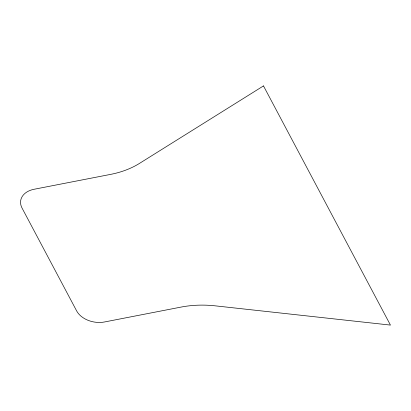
<?xml version="1.0" encoding="UTF-8"?>
<svg xmlns="http://www.w3.org/2000/svg" width="411" height="411" viewBox="0 0 411 411"><rect width="100%" height="100%" fill="white"/><g stroke="black" fill="none" stroke-linecap="round" stroke-linejoin="round"><path stroke-width="0.62" d="M263.492 85.909L139.576 163.347A86.629 60.828 10.1 0 1 110.513 174.403L34.103 189.266A21.66 15.207 10.1 0 0 22.066 208.1L76.636 310.901A21.66 15.207 10.1 0 0 104.538 321.967L180.953 307.104A86.629 60.828 10.1 0 1 215.215 305.841L390.45 325.091L263.492 85.909"/></g></svg>
